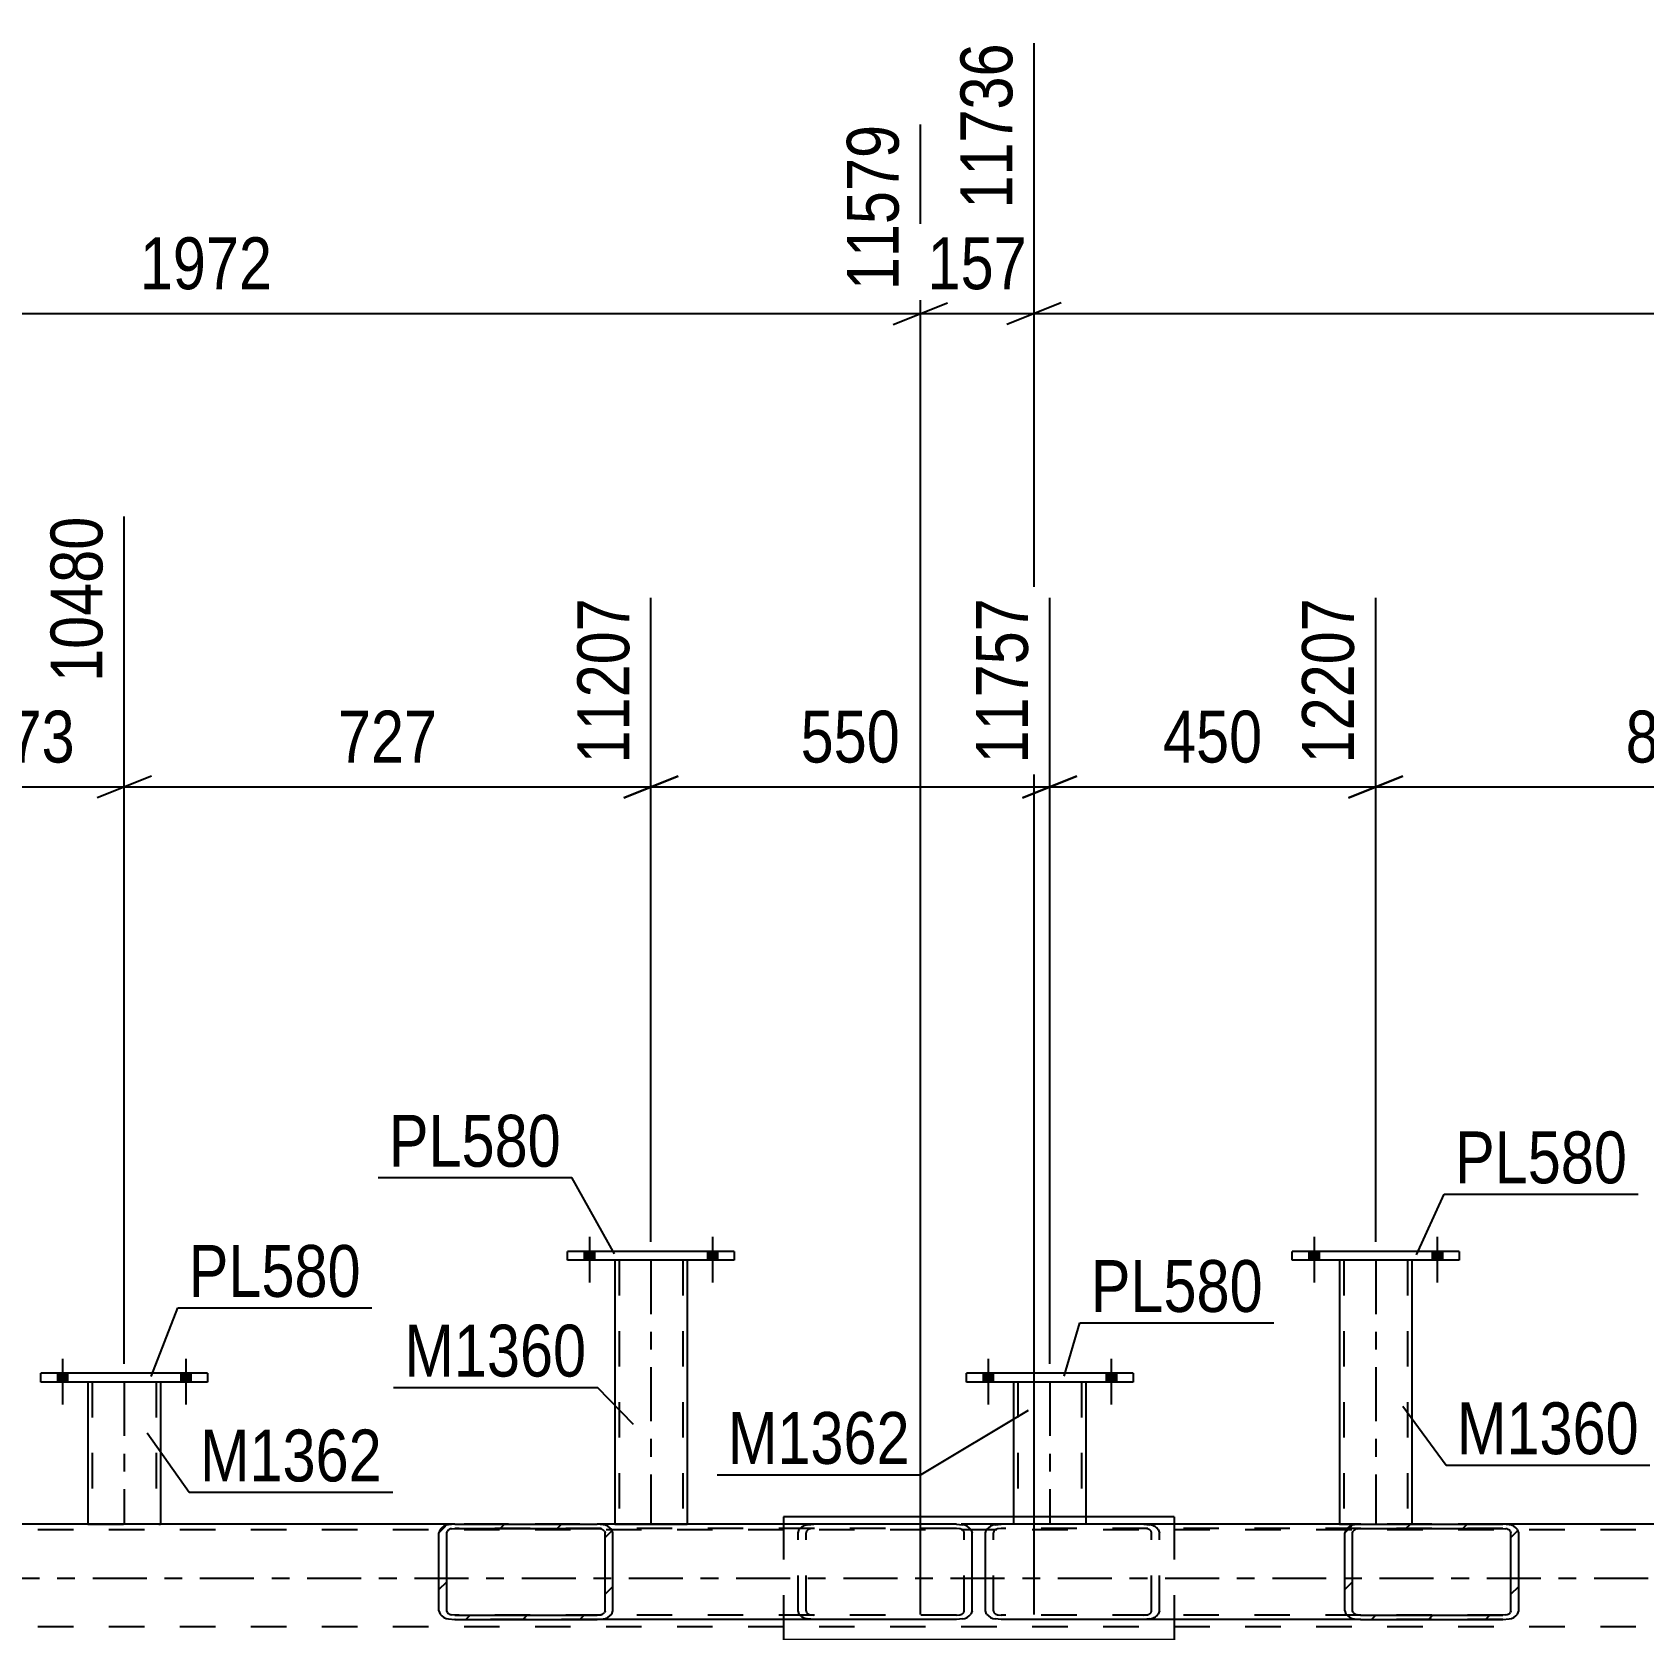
# Model space of a CAD drawing. Header units: millimetres. Extents: x -858 to 331, y -869 to -28.
# Drawn here: x -371.9 to -282.9, y -287.4 to -199.2 of the extents above; entities that cross this region are included whole.
import ezdxf

# ---------------------------------------------------------------- set-up
doc = ezdxf.new("R2010")
doc.units = ezdxf.units.MM
doc.linetypes.add('DXK_LINE_DOT2', pattern=[3.9198, 1.9599, -1.9599])
doc.linetypes.add('DXK_LINE_DOT3', pattern=[5.9187, 2.979, -0.9799, 0.9799, -0.9799])
doc.styles.add('Arial Narrow', font='ARIALN.TTF', dxfattribs={"height": 0.2})

# ---------------------------------------------------------------- blocks, each defined once
blk = doc.blocks.new('Part-570393797-12608 - 12424')
at = {"color": 2, "linetype": 'Continuous'}
for p, q in [((-368.819, -273.694), (-368.819, -281.536)), ((-364.819, -273.694), (-364.819, -281.536))]:
    blk.add_line(p, q, dxfattribs=at)
at = {"color": 7, "linetype": 'DXK_LINE_DOT2'}
for p, q in [((-364.819, -273.694), (-368.819, -273.694)), ((-368.783, -273.694), (-368.819, -273.694)), ((-368.579, -273.694), (-368.579, -281.539)), ((-365.059, -273.694), (-365.059, -281.539)), ((-368.819, -281.536), (-368.819, -281.539)), ((-368.819, -281.539), (-364.819, -281.539)), ((-364.819, -281.539), (-364.819, -281.536)), ((-364.819, -281.536), (-364.819, -281.539))]:
    blk.add_line(p, q, dxfattribs=at)
at = {"color": 7, "linetype": 'DXK_LINE_DOT3'}
blk.add_line((-366.819, -273.694), (-366.819, -281.539), dxfattribs=at)
blk = doc.blocks.new('Part-570393797-12578 - 12424')
at = {"color": 2, "linetype": 'Continuous'}
for p, q in [((-317.738, -273.694), (-317.738, -281.136)), ((-313.738, -273.694), (-313.738, -281.136))]:
    blk.add_line(p, q, dxfattribs=at)
at = {"color": 7, "linetype": 'DXK_LINE_DOT2'}
for p, q in [((-313.738, -273.694), (-317.738, -273.694)), ((-317.738, -273.694), (-317.702, -273.694)), ((-317.498, -273.694), (-317.498, -281.539)), ((-313.978, -273.694), (-313.978, -281.539)), ((-317.738, -281.136), (-317.738, -281.539)), ((-313.738, -281.539), (-317.738, -281.539)), ((-313.738, -281.136), (-313.738, -281.539))]:
    blk.add_line(p, q, dxfattribs=at)
at = {"color": 7, "linetype": 'DXK_LINE_DOT3'}
blk.add_line((-315.738, -273.694), (-315.738, -281.539), dxfattribs=at)
blk = doc.blocks.new('Part-570393797-13175 - 12424')
at = {"color": 2, "linetype": 'Continuous'}
for p, q in [((-293.146, -266.481), (-302.346, -266.481)), ((-302.346, -266.961), (-302.346, -266.481)), ((-293.146, -266.481), (-293.146, -266.961)), ((-293.146, -266.961), (-302.346, -266.961))]:
    blk.add_line(p, q, dxfattribs=at)
blk = doc.blocks.new('Part-570393797-12536 - 12424')
at = {"color": 7, "linetype": 'DXK_LINE_DOT2'}
for p, q in [((-87.396, -281.856), (-786.02, -281.856)), ((-87.396, -281.536), (-754.001, -281.536)), ((-290.722, -281.536), (-348.578, -281.536)), ((-87.396, -287.216), (-786.02, -287.216))]:
    blk.add_line(p, q, dxfattribs=at)
at = {"color": 2, "linetype": 'Continuous'}
for p, q in [((-348.578, -281.536), (-375.856, -281.536)), ((-263.443, -281.536), (-290.722, -281.536))]:
    blk.add_line(p, q, dxfattribs=at)
at = {"color": 7, "linetype": 'DXK_LINE_DOT3'}
blk.add_line((-87.396, -284.536), (-786.02, -284.536), dxfattribs=at)
blk = doc.blocks.new('Part-570393797-12583 - 12424')
at = {"color": 2, "linetype": 'Continuous'}
for p, q in [((-311.138, -273.214), (-320.338, -273.214)), ((-320.338, -273.694), (-320.338, -273.214)), ((-311.138, -273.694), (-320.338, -273.694)), ((-311.138, -273.214), (-311.138, -273.694))]:
    blk.add_line(p, q, dxfattribs=at)
blk = doc.blocks.new('Part-570393797-12693 - 12424')
at = {"color": 2, "linetype": 'Continuous'}
for p, q in [((-362.219, -273.214), (-371.419, -273.214)), ((-371.419, -273.694), (-371.419, -273.214)), ((-362.219, -273.694), (-371.419, -273.694)), ((-362.219, -273.214), (-362.219, -273.694))]:
    blk.add_line(p, q, dxfattribs=at)
blk = doc.blocks.new('Part-570393797-13199 - 12424')
at = {"color": 2, "linetype": 'Continuous'}
for p, q in [((-330.423, -281.136), (-330.423, -281.536)), ((-308.876, -281.136), (-330.423, -281.136)), ((-308.876, -281.136), (-308.876, -281.536)), ((-330.423, -286.816), (-330.423, -287.936)), ((-308.876, -286.816), (-308.876, -287.936)), ((-308.876, -287.936), (-330.423, -287.936))]:
    blk.add_line(p, q, dxfattribs=at)
at = {"color": 7, "linetype": 'DXK_LINE_DOT2'}
for p, q in [((-330.423, -281.536), (-330.423, -286.816)), ((-308.876, -281.536), (-308.876, -286.816))]:
    blk.add_line(p, q, dxfattribs=at)
blk = doc.blocks.new('Bolt-570393797-12880 - 12424')
at = {"linetype": 'Continuous'}
for points in [[(-369.939, -273.214), (-370.499, -273.214), (-370.499, -273.694), (-369.939, -273.694)], [(-369.939, -273.214), (-370.499, -273.214), (-370.499, -273.694), (-369.939, -273.694)], [(-363.139, -273.214), (-363.699, -273.214), (-363.699, -273.694), (-363.139, -273.694)], [(-363.139, -273.214), (-363.699, -273.214), (-363.699, -273.694), (-363.139, -273.694)]]:
    blk.add_hatch(color=1, dxfattribs=at).paths.add_polyline_path(points)
at = {"color": 1, "linetype": 'Continuous'}
for p, q in [((-370.219, -272.414), (-370.219, -274.934)), ((-370.219, -272.414), (-370.219, -274.934)), ((-363.419, -272.414), (-363.419, -274.934)), ((-363.419, -272.414), (-363.419, -274.934)), ((-370.499, -273.214), (-370.499, -273.694)), ((-370.499, -273.214), (-370.499, -273.694)), ((-369.939, -273.214), (-369.939, -273.694)), ((-369.939, -273.214), (-369.939, -273.694)), ((-363.699, -273.214), (-363.699, -273.694)), ((-363.699, -273.214), (-363.699, -273.694)), ((-363.139, -273.214), (-363.139, -273.694)), ((-363.139, -273.214), (-363.139, -273.694))]:
    blk.add_line(p, q, dxfattribs=at)
blk = doc.blocks.new('Bolt-570393797-12892 - 12424')
at = {"linetype": 'Continuous'}
for points in [[(-300.866, -266.481), (-301.426, -266.481), (-301.426, -266.961), (-300.866, -266.961)], [(-300.866, -266.481), (-301.426, -266.481), (-301.426, -266.961), (-300.866, -266.961)], [(-294.066, -266.481), (-294.626, -266.481), (-294.626, -266.961), (-294.066, -266.961)], [(-294.066, -266.481), (-294.626, -266.481), (-294.626, -266.961), (-294.066, -266.961)]]:
    blk.add_hatch(color=1, dxfattribs=at).paths.add_polyline_path(points)
at = {"color": 1, "linetype": 'Continuous'}
for p, q in [((-301.146, -265.681), (-301.146, -268.201)), ((-301.146, -265.681), (-301.146, -268.201)), ((-294.346, -265.681), (-294.346, -268.201)), ((-294.346, -265.681), (-294.346, -268.201)), ((-301.426, -266.481), (-301.426, -266.961)), ((-301.426, -266.481), (-301.426, -266.961)), ((-300.866, -266.481), (-300.866, -266.961)), ((-300.866, -266.481), (-300.866, -266.961)), ((-294.626, -266.481), (-294.626, -266.961)), ((-294.626, -266.481), (-294.626, -266.961)), ((-294.066, -266.481), (-294.066, -266.961)), ((-294.066, -266.481), (-294.066, -266.961))]:
    blk.add_line(p, q, dxfattribs=at)
blk = doc.blocks.new('Bolt-570393797-12893 - 12424')
at = {"linetype": 'Continuous'}
for points in [[(-340.866, -266.481), (-341.426, -266.481), (-341.426, -266.961), (-340.866, -266.961)], [(-340.866, -266.481), (-341.426, -266.481), (-341.426, -266.961), (-340.866, -266.961)], [(-334.066, -266.481), (-334.626, -266.481), (-334.626, -266.961), (-334.066, -266.961)], [(-334.066, -266.481), (-334.626, -266.481), (-334.626, -266.961), (-334.066, -266.961)]]:
    blk.add_hatch(color=1, dxfattribs=at).paths.add_polyline_path(points)
at = {"color": 1, "linetype": 'Continuous'}
for p, q in [((-341.146, -265.681), (-341.146, -268.201)), ((-341.146, -265.681), (-341.146, -268.201)), ((-334.346, -265.681), (-334.346, -268.201)), ((-334.346, -265.681), (-334.346, -268.201)), ((-341.426, -266.481), (-341.426, -266.961)), ((-341.426, -266.481), (-341.426, -266.961)), ((-340.866, -266.481), (-340.866, -266.961)), ((-340.866, -266.481), (-340.866, -266.961)), ((-334.626, -266.481), (-334.626, -266.961)), ((-334.626, -266.481), (-334.626, -266.961)), ((-334.066, -266.481), (-334.066, -266.961)), ((-334.066, -266.481), (-334.066, -266.961))]:
    blk.add_line(p, q, dxfattribs=at)
blk = doc.blocks.new('Bolt-570393797-12901 - 12424')
at = {"linetype": 'Continuous'}
for points in [[(-318.858, -273.214), (-319.418, -273.214), (-319.418, -273.694), (-318.858, -273.694)], [(-318.858, -273.214), (-319.418, -273.214), (-319.418, -273.694), (-318.858, -273.694)], [(-312.058, -273.214), (-312.618, -273.214), (-312.618, -273.694), (-312.058, -273.694)], [(-312.058, -273.214), (-312.618, -273.214), (-312.618, -273.694), (-312.058, -273.694)]]:
    blk.add_hatch(color=1, dxfattribs=at).paths.add_polyline_path(points)
at = {"color": 1, "linetype": 'Continuous'}
for p, q in [((-319.138, -272.414), (-319.138, -274.934)), ((-319.138, -272.414), (-319.138, -274.934)), ((-312.338, -272.414), (-312.338, -274.934)), ((-312.338, -272.414), (-312.338, -274.934)), ((-319.418, -273.214), (-319.418, -273.694)), ((-319.418, -273.214), (-319.418, -273.694)), ((-318.858, -273.214), (-318.858, -273.694)), ((-318.858, -273.214), (-318.858, -273.694)), ((-312.618, -273.214), (-312.618, -273.694)), ((-312.618, -273.214), (-312.618, -273.694)), ((-312.058, -273.214), (-312.058, -273.694)), ((-312.058, -273.214), (-312.058, -273.694))]:
    blk.add_line(p, q, dxfattribs=at)
blk = doc.blocks.new('Part-570393797-12947 - 12424')
at = {"linetype": 'Continuous'}
h = blk.add_hatch(dxfattribs=at)
h.set_pattern_fill('', scale=0.7, style=0, pattern_type=0)
h.set_pattern_definition([(45, (-299.4553, -282.0162), (-1.57154, 1.57154), [])])
h.paths.add_polyline_path([(-299.389, -281.833), (-299.455, -282.016), (-299.455, -286.336), (-299.389, -286.52), (-299.199, -286.676), (-298.916, -286.78), (-298.582, -286.816), (-290.721, -286.816), (-290.387, -286.78), (-290.103, -286.676), (-289.914, -286.52), (-289.847, -286.336), (-289.847, -282.016), (-289.914, -281.833), (-290.103, -281.677), (-290.387, -281.573), (-290.721, -281.536), (-298.582, -281.536), (-298.916, -281.573), (-299.199, -281.677)])
h.paths.add_polyline_path([(-298.749, -281.794), (-298.582, -281.776), (-290.721, -281.776), (-290.554, -281.794), (-290.412, -281.847), (-290.317, -281.924), (-290.284, -282.016), (-290.284, -286.336), (-290.317, -286.428), (-290.412, -286.506), (-290.554, -286.558), (-290.721, -286.576), (-298.582, -286.576), (-298.749, -286.558), (-298.891, -286.506), (-298.985, -286.428), (-299.019, -286.336), (-299.019, -282.016), (-298.985, -281.924), (-298.891, -281.847)])
at = {"color": 2, "linetype": 'Continuous'}
for p, q in [((-319.284, -282.016), (-319.218, -281.833)), ((-318.745, -281.573), (-318.411, -281.536)), ((-298.582, -281.536), (-318.411, -281.536)), ((-299.389, -281.833), (-299.455, -282.016)), ((-299.019, -282.016), (-298.985, -281.924)), ((-298.582, -281.536), (-298.916, -281.573)), ((-298.749, -281.794), (-298.582, -281.776)), ((-298.582, -281.536), (-290.721, -281.536)), ((-298.582, -281.776), (-290.721, -281.776)), ((-290.387, -281.573), (-290.721, -281.536)), ((-290.721, -281.776), (-290.554, -281.794)), ((-290.317, -281.924), (-290.284, -282.016)), ((-289.847, -282.016), (-289.914, -281.833)), ((-319.284, -286.336), (-319.284, -282.016)), ((-299.455, -286.336), (-299.455, -282.016)), ((-299.019, -286.336), (-299.019, -282.016)), ((-290.284, -286.336), (-290.284, -282.016)), ((-289.847, -286.336), (-289.847, -282.016)), ((-319.218, -286.52), (-319.284, -286.336)), ((-299.455, -286.336), (-299.389, -286.52)), ((-298.985, -286.428), (-299.019, -286.336)), ((-290.284, -286.336), (-290.317, -286.428)), ((-289.914, -286.52), (-289.847, -286.336)), ((-318.411, -286.816), (-318.745, -286.78)), ((-298.582, -286.816), (-318.411, -286.816)), ((-298.916, -286.78), (-298.582, -286.816)), ((-298.582, -286.576), (-298.749, -286.558)), ((-298.582, -286.576), (-290.721, -286.576)), ((-298.582, -286.816), (-290.721, -286.816)), ((-290.554, -286.558), (-290.721, -286.576)), ((-290.721, -286.816), (-290.387, -286.78))]:
    blk.add_line(p, q, dxfattribs=at)
at = {"color": 7, "linetype": 'DXK_LINE_DOT2'}
for p, q in [((-318.814, -281.924), (-318.848, -282.016)), ((-318.411, -281.776), (-318.578, -281.794)), ((-290.721, -281.776), (-318.411, -281.776)), ((-310.55, -281.536), (-310.216, -281.573)), ((-310.383, -281.794), (-310.55, -281.776)), ((-310.113, -282.016), (-310.146, -281.924)), ((-309.743, -281.833), (-309.676, -282.016)), ((-290.721, -281.536), (-298.582, -281.536)), ((-318.848, -286.336), (-318.848, -282.016)), ((-310.113, -286.336), (-310.113, -282.016)), ((-309.676, -286.336), (-309.676, -282.016)), ((-318.848, -286.336), (-318.814, -286.428)), ((-310.146, -286.428), (-310.113, -286.336)), ((-309.676, -286.336), (-309.743, -286.52)), ((-318.578, -286.558), (-318.411, -286.576)), ((-290.721, -286.576), (-318.411, -286.576)), ((-310.55, -286.576), (-310.383, -286.558)), ((-310.216, -286.78), (-310.55, -286.816)), ((-290.721, -286.816), (-298.582, -286.816))]:
    blk.add_line(p, q, dxfattribs=at)
at = {"color": 2, "linetype": 'Continuous'}
for centre, radius, start, end in [((-318.61, -282.379), 0.817, 99.5183, 138.06401), ((-298.781, -282.379), 0.817, 99.5183, 138.06401), ((-298.681, -282.197), 0.409, 99.5183, 138.06401), ((-290.621, -282.197), 0.409, 41.93606, 80.48177), ((-290.522, -282.379), 0.817, 41.93606, 80.48177), ((-318.61, -285.974), 0.817, 221.93606, 260.48177), ((-298.781, -285.974), 0.817, 221.93606, 260.48177), ((-298.681, -286.155), 0.409, 221.93606, 260.48177), ((-290.621, -286.155), 0.409, 279.5183, 318.06401), ((-290.522, -285.974), 0.817, 279.5183, 318.06401)]:
    blk.add_arc(centre, radius, start, end, dxfattribs=at)
at = {"color": 7, "linetype": 'DXK_LINE_DOT2'}
for centre, radius, start, end in [((-318.51, -282.197), 0.409, 99.5183, 138.06401), ((-310.45, -282.197), 0.409, 41.93606, 80.48177), ((-310.351, -282.379), 0.817, 41.93606, 80.48177), ((-318.51, -286.155), 0.409, 221.93606, 260.48177), ((-310.45, -286.155), 0.409, 279.5183, 318.06401), ((-310.351, -285.974), 0.817, 279.5183, 318.06401)]:
    blk.add_arc(centre, radius, start, end, dxfattribs=at)
blk = doc.blocks.new('Part-570393797-13012 - 12424')
at = {"linetype": 'Continuous'}
h = blk.add_hatch(dxfattribs=at)
h.set_pattern_fill('', scale=0.7, style=0, pattern_type=0)
h.set_pattern_definition([(45, (-349.4517, -282.0162), (-1.57154, 1.57154), [])])
h.paths.add_polyline_path([(-349.385, -281.833), (-349.452, -282.016), (-349.452, -286.336), (-349.385, -286.52), (-349.196, -286.676), (-348.913, -286.78), (-348.578, -286.816), (-340.717, -286.816), (-340.383, -286.78), (-340.1, -286.676), (-339.91, -286.52), (-339.844, -286.336), (-339.844, -282.016), (-339.91, -281.833), (-340.1, -281.677), (-340.383, -281.573), (-340.717, -281.536), (-348.578, -281.536), (-348.913, -281.573), (-349.196, -281.677)])
h.paths.add_polyline_path([(-348.745, -281.794), (-348.578, -281.776), (-340.717, -281.776), (-340.55, -281.794), (-340.409, -281.847), (-340.314, -281.924), (-340.281, -282.016), (-340.281, -286.336), (-340.314, -286.428), (-340.409, -286.506), (-340.55, -286.558), (-340.717, -286.576), (-348.578, -286.576), (-348.745, -286.558), (-348.887, -286.506), (-348.982, -286.428), (-349.015, -286.336), (-349.015, -282.016), (-348.982, -281.924), (-348.887, -281.847)])
at = {"color": 2, "linetype": 'Continuous'}
for p, q in [((-349.385, -281.833), (-349.452, -282.016)), ((-349.015, -282.016), (-348.982, -281.924)), ((-348.578, -281.536), (-348.913, -281.573)), ((-348.745, -281.794), (-348.578, -281.776)), ((-348.578, -281.536), (-340.717, -281.536)), ((-348.578, -281.776), (-340.717, -281.776)), ((-320.888, -281.536), (-340.717, -281.536)), ((-340.383, -281.573), (-340.717, -281.536)), ((-340.717, -281.776), (-340.55, -281.794)), ((-340.314, -281.924), (-340.281, -282.016)), ((-339.844, -282.016), (-339.91, -281.833)), ((-320.888, -281.536), (-320.554, -281.573)), ((-320.081, -281.833), (-320.015, -282.016)), ((-349.452, -286.336), (-349.452, -282.016)), ((-349.015, -286.336), (-349.015, -282.016)), ((-340.281, -286.336), (-340.281, -282.016)), ((-339.844, -286.336), (-339.844, -282.016)), ((-320.015, -286.336), (-320.015, -282.016)), ((-349.452, -286.336), (-349.385, -286.52)), ((-348.982, -286.428), (-349.015, -286.336)), ((-340.281, -286.336), (-340.314, -286.428)), ((-339.91, -286.52), (-339.844, -286.336)), ((-320.015, -286.336), (-320.081, -286.52)), ((-348.913, -286.78), (-348.578, -286.816)), ((-348.578, -286.576), (-348.745, -286.558)), ((-348.578, -286.576), (-340.717, -286.576)), ((-348.578, -286.816), (-340.717, -286.816)), ((-340.55, -286.558), (-340.717, -286.576)), ((-340.717, -286.816), (-340.383, -286.78)), ((-320.888, -286.816), (-340.717, -286.816)), ((-320.554, -286.78), (-320.888, -286.816))]:
    blk.add_line(p, q, dxfattribs=at)
at = {"color": 7, "linetype": 'DXK_LINE_DOT2'}
for p, q in [((-348.578, -281.536), (-340.717, -281.536)), ((-320.888, -281.776), (-348.578, -281.776)), ((-329.623, -282.016), (-329.556, -281.833)), ((-329.153, -281.924), (-329.186, -282.016)), ((-329.084, -281.573), (-328.749, -281.536)), ((-328.749, -281.776), (-328.916, -281.794)), ((-320.721, -281.794), (-320.888, -281.776)), ((-320.452, -282.016), (-320.485, -281.924)), ((-329.623, -286.336), (-329.623, -282.016)), ((-329.186, -286.336), (-329.186, -282.016)), ((-320.452, -286.336), (-320.452, -282.016)), ((-329.556, -286.52), (-329.623, -286.336)), ((-329.186, -286.336), (-329.153, -286.428)), ((-320.485, -286.428), (-320.452, -286.336)), ((-320.888, -286.576), (-348.578, -286.576)), ((-340.717, -286.816), (-348.578, -286.816)), ((-328.749, -286.816), (-329.084, -286.78)), ((-328.916, -286.558), (-328.749, -286.576)), ((-320.888, -286.576), (-320.721, -286.558))]:
    blk.add_line(p, q, dxfattribs=at)
at = {"color": 2, "linetype": 'Continuous'}
for centre, radius, start, end in [((-348.777, -282.379), 0.817, 99.5183, 138.06401), ((-348.678, -282.197), 0.409, 99.5183, 138.06401), ((-340.618, -282.197), 0.409, 41.93606, 80.48177), ((-340.518, -282.379), 0.817, 41.93606, 80.48177), ((-320.689, -282.379), 0.817, 41.93606, 80.48177), ((-348.777, -285.974), 0.817, 221.93606, 260.48177), ((-348.678, -286.155), 0.409, 221.93606, 260.48177), ((-340.618, -286.155), 0.409, 279.5183, 318.06401), ((-340.518, -285.974), 0.817, 279.5183, 318.06401), ((-320.689, -285.974), 0.817, 279.5183, 318.06401)]:
    blk.add_arc(centre, radius, start, end, dxfattribs=at)
at = {"color": 7, "linetype": 'DXK_LINE_DOT2'}
for centre, radius, start, end in [((-328.948, -282.379), 0.817, 99.5183, 138.06401), ((-328.849, -282.197), 0.409, 99.5183, 138.06401), ((-320.789, -282.197), 0.409, 41.93606, 80.48177), ((-328.948, -285.974), 0.817, 221.93606, 260.48177), ((-328.849, -286.155), 0.409, 221.93606, 260.48177), ((-320.789, -286.155), 0.409, 279.5183, 318.06401)]:
    blk.add_arc(centre, radius, start, end, dxfattribs=at)
blk = doc.blocks.new('Part-570393797-13151 - 12424')
at = {"color": 2, "linetype": 'Continuous'}
for p, q in [((-333.146, -266.481), (-342.346, -266.481)), ((-342.346, -266.961), (-342.346, -266.481)), ((-333.146, -266.481), (-333.146, -266.961)), ((-333.146, -266.961), (-342.346, -266.961))]:
    blk.add_line(p, q, dxfattribs=at)
blk = doc.blocks.new('Part-570393797-13170 - 12424')
at = {"color": 2, "linetype": 'Continuous'}
for p, q in [((-299.746, -266.961), (-299.746, -281.535)), ((-295.746, -266.961), (-295.746, -281.535)), ((-299.746, -281.535), (-295.746, -281.535))]:
    blk.add_line(p, q, dxfattribs=at)
at = {"color": 7, "linetype": 'DXK_LINE_DOT2'}
for p, q in [((-295.746, -266.961), (-299.746, -266.961)), ((-299.746, -266.961), (-299.709, -266.961)), ((-299.506, -266.961), (-299.506, -281.535)), ((-295.986, -266.961), (-295.986, -281.535)), ((-296.004, -281.535), (-296.042, -281.535)), ((-296.042, -281.535), (-296.004, -281.535)), ((-296.004, -281.535), (-295.986, -281.535)), ((-295.986, -281.535), (-296.004, -281.535))]:
    blk.add_line(p, q, dxfattribs=at)
at = {"color": 7, "linetype": 'DXK_LINE_DOT3'}
blk.add_line((-297.746, -266.961), (-297.746, -281.535), dxfattribs=at)
blk = doc.blocks.new('Part-570393797-13182 - 12424')
at = {"color": 2, "linetype": 'Continuous'}
for p, q in [((-339.746, -266.961), (-339.746, -281.535)), ((-335.746, -266.961), (-335.746, -281.535)), ((-339.746, -281.535), (-335.746, -281.535))]:
    blk.add_line(p, q, dxfattribs=at)
at = {"color": 7, "linetype": 'DXK_LINE_DOT2'}
for p, q in [((-335.746, -266.961), (-339.746, -266.961)), ((-339.746, -266.961), (-339.709, -266.961)), ((-339.506, -266.961), (-339.506, -281.535)), ((-335.986, -266.961), (-335.986, -281.535)), ((-336.004, -281.535), (-336.042, -281.535)), ((-336.042, -281.535), (-336.004, -281.535)), ((-336.004, -281.535), (-335.986, -281.535)), ((-335.986, -281.535), (-336.004, -281.535))]:
    blk.add_line(p, q, dxfattribs=at)
at = {"color": 7, "linetype": 'DXK_LINE_DOT3'}
blk.add_line((-337.746, -266.961), (-337.746, -281.535), dxfattribs=at)
blk = doc.blocks.new('StraightDimension-570393797-26377 - 12424')
at = {"color": 7, "linetype": 'Continuous'}
for p, q in [((-297.746, -265.961), (-297.746, -230.395)), ((-264.658, -271.734), (-264.658, -230.395)), ((-296.246, -240.236), (-299.246, -241.436)), ((-297.746, -240.836), (-264.658, -240.836)), ((-266.158, -241.436), (-263.158, -240.236))]:
    blk.add_line(p, q, dxfattribs=at)
at = {"color": 0}
blk.add_wipeout([(-277.86, -240.086), (-277.86, -235.886), (-284.544, -235.886), (-284.544, -240.086)], dxfattribs=at)
at = {"color": 3, "style": 'Arial Narrow'}
blk.add_text('827', height=2.8633, dxfattribs=at).set_placement((-283.944, -239.486))
at = {"color": 0, "linetype": 'Continuous'}
blk.add_wipeout([(-265.258, -229.795), (-269.458, -229.795), (-269.458, -240.136), (-265.258, -240.136)], dxfattribs=at)
at = {"color": 3, "linetype": 'Continuous', "style": 'Arial Narrow'}
blk.add_text('13034', height=2.8633, rotation=90.00021, dxfattribs=at).set_placement((-265.858, -239.536))
blk = doc.blocks.new('StraightDimension-570393797-26378 - 12424')
at = {"color": 7, "linetype": 'Continuous'}
for p, q in [((-315.738, -272.694), (-315.738, -230.395)), ((-297.746, -265.961), (-297.746, -230.395)), ((-314.238, -240.236), (-317.238, -241.436)), ((-315.738, -240.836), (-297.746, -240.836)), ((-299.246, -241.436), (-296.246, -240.236))]:
    blk.add_line(p, q, dxfattribs=at)
at = {"color": 0}
blk.add_wipeout([(-303.4, -240.086), (-303.4, -235.886), (-310.084, -235.886), (-310.084, -240.086)], dxfattribs=at)
at = {"color": 3, "style": 'Arial Narrow'}
blk.add_text('450', height=2.8633, dxfattribs=at).set_placement((-309.484, -239.486))
at = {"color": 0, "linetype": 'Continuous'}
blk.add_wipeout([(-298.346, -229.795), (-302.546, -229.795), (-302.546, -240.136), (-298.346, -240.136)], dxfattribs=at)
at = {"color": 3, "linetype": 'Continuous', "style": 'Arial Narrow'}
blk.add_text('12207', height=2.8633, rotation=90.00021, dxfattribs=at).set_placement((-298.946, -239.536))
blk = doc.blocks.new('StraightDimension-570393797-14208 - 12424')
at = {"color": 7, "linetype": 'Continuous'}
for p, q in [((-401.734, -286.536), (-401.734, -201.588)), ((-322.87, -286.536), (-322.87, -204.26)), ((-400.234, -214.101), (-403.234, -215.301)), ((-324.37, -215.301), (-321.37, -214.101)), ((-401.734, -214.701), (-322.87, -214.701))]:
    blk.add_line(p, q, dxfattribs=at)
at = {"color": 0}
blk.add_wipeout([(-358.046, -213.951), (-358.046, -209.751), (-366.558, -209.751), (-366.558, -213.951)], dxfattribs=at)
at = {"color": 3, "style": 'Arial Narrow'}
blk.add_text('1972', height=2.8633, dxfattribs=at).set_placement((-365.958, -213.351))
at = {"color": 0, "linetype": 'Continuous'}
blk.add_wipeout([(-323.47, -203.66), (-327.67, -203.66), (-327.67, -214.001), (-323.47, -214.001)], dxfattribs=at)
at = {"color": 3, "linetype": 'Continuous', "style": 'Arial Narrow'}
blk.add_text('11579', height=2.8633, rotation=90.00021, dxfattribs=at).set_placement((-324.07, -213.401))
blk = doc.blocks.new('StraightDimension-570393797-14334 - 12424')
at = {"color": 7, "linetype": 'Continuous'}
for p, q in [((-316.6, -286.536), (-316.6, -199.76)), ((-322.87, -286.536), (-322.87, -204.26)), ((-324.37, -215.301), (-321.37, -214.101)), ((-315.1, -214.101), (-318.1, -215.301)), ((-322.87, -214.701), (-316.6, -214.701))]:
    blk.add_line(p, q, dxfattribs=at)
at = {"color": 0}
blk.add_wipeout([(-316.392, -213.951), (-316.392, -209.751), (-323.077, -209.751), (-323.077, -213.951)], dxfattribs=at)
at = {"color": 3, "style": 'Arial Narrow'}
blk.add_text('157', height=2.8633, dxfattribs=at).set_placement((-322.477, -213.351))
at = {"color": 0, "linetype": 'Continuous'}
blk.add_wipeout([(-317.2, -199.16), (-321.4, -199.16), (-321.4, -209.501), (-317.2, -209.501)], dxfattribs=at)
at = {"color": 3, "linetype": 'Continuous', "style": 'Arial Narrow'}
blk.add_text('11736', height=2.8633, rotation=90.00021, dxfattribs=at).set_placement((-317.8, -208.901))
blk = doc.blocks.new('StraightDimension-570393797-14352 - 12424')
at = {"color": 7, "linetype": 'Continuous'}
for p, q in [((-316.6, -286.536), (-316.6, -199.76)), ((-237.735, -286.536), (-237.735, -204.26)), ((-315.1, -214.101), (-318.1, -215.301)), ((-239.235, -215.301), (-236.235, -214.101)), ((-316.6, -214.701), (-237.735, -214.701))]:
    blk.add_line(p, q, dxfattribs=at)
at = {"color": 0}
blk.add_wipeout([(-272.911, -213.951), (-272.911, -209.751), (-281.424, -209.751), (-281.424, -213.951)], dxfattribs=at)
at = {"color": 3, "style": 'Arial Narrow'}
blk.add_text('1972', height=2.8633, dxfattribs=at).set_placement((-280.824, -213.351))
at = {"color": 0, "linetype": 'Continuous'}
blk.add_wipeout([(-238.335, -203.66), (-242.535, -203.66), (-242.535, -214.001), (-238.335, -214.001)], dxfattribs=at)
at = {"color": 3, "linetype": 'Continuous', "style": 'Arial Narrow'}
blk.add_text('13707', height=2.8633, rotation=90.00021, dxfattribs=at).set_placement((-238.935, -213.401))
blk = doc.blocks.new('StraightDimension-570393797-26379 - 12424')
at = {"color": 7, "linetype": 'Continuous'}
for p, q in [((-337.746, -265.961), (-337.746, -230.395)), ((-315.738, -272.694), (-315.738, -230.395)), ((-336.246, -240.236), (-339.246, -241.436)), ((-337.746, -240.836), (-315.738, -240.836)), ((-317.238, -241.436), (-314.238, -240.236))]:
    blk.add_line(p, q, dxfattribs=at)
at = {"color": 0}
blk.add_wipeout([(-323.4, -240.086), (-323.4, -235.886), (-330.084, -235.886), (-330.084, -240.086)], dxfattribs=at)
at = {"color": 3, "style": 'Arial Narrow'}
blk.add_text('550', height=2.8633, dxfattribs=at).set_placement((-329.484, -239.486))
at = {"color": 0, "linetype": 'Continuous'}
blk.add_wipeout([(-316.338, -229.795), (-320.538, -229.795), (-320.538, -240.136), (-316.338, -240.136)], dxfattribs=at)
at = {"color": 3, "linetype": 'Continuous', "style": 'Arial Narrow'}
blk.add_text('11757', height=2.8633, rotation=90.00021, dxfattribs=at).set_placement((-316.938, -239.536))
blk = doc.blocks.new('StraightDimension-570393797-26380 - 12424')
at = {"color": 7, "linetype": 'Continuous'}
for p, q in [((-366.819, -272.694), (-366.819, -225.895)), ((-337.746, -265.961), (-337.746, -230.395)), ((-365.319, -240.236), (-368.319, -241.436)), ((-366.819, -240.836), (-337.746, -240.836)), ((-339.246, -241.436), (-336.246, -240.236))]:
    blk.add_line(p, q, dxfattribs=at)
at = {"color": 0}
blk.add_wipeout([(-348.94, -240.086), (-348.94, -235.886), (-355.625, -235.886), (-355.625, -240.086)], dxfattribs=at)
at = {"color": 3, "style": 'Arial Narrow'}
blk.add_text('727', height=2.8633, dxfattribs=at).set_placement((-355.025, -239.486))
at = {"color": 0, "linetype": 'Continuous'}
blk.add_wipeout([(-338.346, -229.795), (-342.546, -229.795), (-342.546, -240.136), (-338.346, -240.136)], dxfattribs=at)
at = {"color": 3, "linetype": 'Continuous', "style": 'Arial Narrow'}
blk.add_text('11207', height=2.8633, rotation=90.00021, dxfattribs=at).set_placement((-338.946, -239.536))
blk = doc.blocks.new('StraightDimension-570393797-26381 - 12424')
at = {"color": 7, "linetype": 'Continuous'}
for p, q in [((-366.819, -272.694), (-366.819, -225.895)), ((-377.751, -265.961), (-377.751, -230.395)), ((-379.251, -241.436), (-376.251, -240.236)), ((-377.751, -240.836), (-366.819, -240.836)), ((-365.319, -240.236), (-368.319, -241.436))]:
    blk.add_line(p, q, dxfattribs=at)
at = {"color": 0}
blk.add_wipeout([(-368.943, -240.086), (-368.943, -235.886), (-375.627, -235.886), (-375.627, -240.086)], dxfattribs=at)
at = {"color": 3, "style": 'Arial Narrow'}
blk.add_text('273', height=2.8633, dxfattribs=at).set_placement((-375.027, -239.486))
at = {"color": 0, "linetype": 'Continuous'}
blk.add_wipeout([(-367.419, -225.295), (-371.619, -225.295), (-371.619, -235.636), (-367.419, -235.636)], dxfattribs=at)
at = {"color": 3, "linetype": 'Continuous', "style": 'Arial Narrow'}
blk.add_text('10480', height=2.8633, rotation=90.00021, dxfattribs=at).set_placement((-368.019, -235.036))
blk = doc.blocks.new('Mark-570393797-12579 - 12424')
at = {"color": 30, "linetype": 'Continuous'}
for p, q in [((-314.944, -273.369), (-314.069, -270.426)), ((-314.069, -270.426), (-303.365, -270.426))]:
    blk.add_line(p, q, dxfattribs=at)
at = {"color": 0}
blk.add_wipeout([(-303.965, -269.826), (-303.965, -266.826), (-313.469, -266.826), (-313.469, -269.826)], dxfattribs=at)
blk.add_wipeout([(-303.965, -269.826), (-303.965, -266.826), (-313.469, -266.826), (-313.469, -269.826)], dxfattribs=at)
at = {"color": 3, "style": 'Arial Narrow'}
blk.add_text('PL580', height=2.8633, dxfattribs=at).set_placement((-313.469, -269.826))
blk = doc.blocks.new('Mark-570393797-13171 - 12424')
at = {"color": 30, "linetype": 'Continuous'}
for p, q in [((-295.493, -266.675), (-293.963, -263.323)), ((-293.963, -263.323), (-283.259, -263.323))]:
    blk.add_line(p, q, dxfattribs=at)
at = {"color": 0}
blk.add_wipeout([(-283.859, -262.723), (-283.859, -259.723), (-293.363, -259.723), (-293.363, -262.723)], dxfattribs=at)
blk.add_wipeout([(-283.859, -262.723), (-283.859, -259.723), (-293.363, -259.723), (-293.363, -262.723)], dxfattribs=at)
at = {"color": 3, "style": 'Arial Narrow'}
blk.add_text('PL580', height=2.8633, dxfattribs=at).set_placement((-293.363, -262.723))
blk = doc.blocks.new('Mark-570393797-12574 - 12424')
at = {"color": 30, "linetype": 'Continuous'}
for p in [(-316.927, -275.274), (-334.099, -278.814)]:
    blk.add_line(p, (-322.848, -278.814), dxfattribs=at)
at = {"color": 0}
blk.add_wipeout([(-323.448, -278.214), (-323.448, -275.214), (-333.499, -275.214), (-333.499, -278.214)], dxfattribs=at)
blk.add_wipeout([(-323.448, -278.214), (-323.448, -275.214), (-333.499, -275.214), (-333.499, -278.214)], dxfattribs=at)
at = {"color": 3, "style": 'Arial Narrow'}
blk.add_text('M1362', height=2.8633, dxfattribs=at).set_placement((-333.499, -278.214))
blk = doc.blocks.new('Mark-570393797-12604 - 12424')
at = {"color": 30, "linetype": 'Continuous'}
for p, q in [((-365.553, -276.504), (-363.236, -279.784)), ((-363.236, -279.784), (-351.985, -279.784))]:
    blk.add_line(p, q, dxfattribs=at)
at = {"color": 0}
blk.add_wipeout([(-352.585, -279.184), (-352.585, -276.184), (-362.636, -276.184), (-362.636, -279.184)], dxfattribs=at)
blk.add_wipeout([(-352.585, -279.184), (-352.585, -276.184), (-362.636, -276.184), (-362.636, -279.184)], dxfattribs=at)
at = {"color": 3, "style": 'Arial Narrow'}
blk.add_text('M1362', height=2.8633, dxfattribs=at).set_placement((-362.636, -279.184))
blk = doc.blocks.new('Mark-570393797-12689 - 12424')
at = {"color": 30, "linetype": 'Continuous'}
for p, q in [((-365.337, -273.387), (-363.855, -269.593)), ((-363.855, -269.593), (-353.151, -269.593))]:
    blk.add_line(p, q, dxfattribs=at)
at = {"color": 0}
blk.add_wipeout([(-353.751, -268.993), (-353.751, -265.993), (-363.255, -265.993), (-363.255, -268.993)], dxfattribs=at)
blk.add_wipeout([(-353.751, -268.993), (-353.751, -265.993), (-363.255, -265.993), (-363.255, -268.993)], dxfattribs=at)
at = {"color": 3, "style": 'Arial Narrow'}
blk.add_text('PL580', height=2.8633, dxfattribs=at).set_placement((-363.255, -268.993))
blk = doc.blocks.new('Mark-570393797-13147 - 12424')
at = {"color": 30, "linetype": 'Continuous'}
for p in [(-352.81, -262.407), (-339.761, -266.619)]:
    blk.add_line(p, (-342.106, -262.407), dxfattribs=at)
at = {"color": 0}
blk.add_wipeout([(-342.706, -261.807), (-342.706, -258.807), (-352.21, -258.807), (-352.21, -261.807)], dxfattribs=at)
blk.add_wipeout([(-342.706, -261.807), (-342.706, -258.807), (-352.21, -258.807), (-352.21, -261.807)], dxfattribs=at)
at = {"color": 3, "style": 'Arial Narrow'}
blk.add_text('PL580', height=2.8633, dxfattribs=at).set_placement((-352.21, -261.807))
blk = doc.blocks.new('Mark-570393797-13166 - 12424')
at = {"color": 30, "linetype": 'Continuous'}
for p, q in [((-296.252, -275.026), (-293.86, -278.279)), ((-293.86, -278.279), (-282.609, -278.279))]:
    blk.add_line(p, q, dxfattribs=at)
at = {"color": 0}
blk.add_wipeout([(-283.209, -277.679), (-283.209, -274.679), (-293.26, -274.679), (-293.26, -277.679)], dxfattribs=at)
blk.add_wipeout([(-283.209, -277.679), (-283.209, -274.679), (-293.26, -274.679), (-293.26, -277.679)], dxfattribs=at)
at = {"color": 3, "style": 'Arial Narrow'}
blk.add_text('M1360', height=2.8633, dxfattribs=at).set_placement((-293.26, -277.679))
blk = doc.blocks.new('Mark-570393797-13178 - 12424')
at = {"color": 30, "linetype": 'Continuous'}
for p in [(-351.955, -273.992), (-338.703, -276.041)]:
    blk.add_line(p, (-340.703, -273.992), dxfattribs=at)
at = {"color": 0}
blk.add_wipeout([(-341.303, -273.392), (-341.303, -270.392), (-351.355, -270.392), (-351.355, -273.392)], dxfattribs=at)
blk.add_wipeout([(-341.303, -273.392), (-341.303, -270.392), (-351.355, -270.392), (-351.355, -273.392)], dxfattribs=at)
at = {"color": 3, "style": 'Arial Narrow'}
blk.add_text('M1360', height=2.8633, dxfattribs=at).set_placement((-351.355, -273.392))

msp = doc.modelspace()

# ---------------------------------------------------------------- block references
for name in ['Bolt-570393797-12893 - 12424', 'Bolt-570393797-12892 - 12424', 'Part-570393797-13151 - 12424', 'Part-570393797-13175 - 12424', 'Part-570393797-13182 - 12424', 'Part-570393797-13170 - 12424', 'Bolt-570393797-12880 - 12424', 'Bolt-570393797-12901 - 12424', 'Part-570393797-12693 - 12424', 'Part-570393797-12608 - 12424', 'Part-570393797-12583 - 12424', 'Part-570393797-12578 - 12424', 'Part-570393797-12536 - 12424', 'Part-570393797-13012 - 12424', 'Part-570393797-13199 - 12424', 'Part-570393797-12947 - 12424']:
    msp.add_blockref(name, (0, 0))

# ---------------------------------------------------------------- next in the draw order: block references
for name in ['StraightDimension-570393797-14208 - 12424', 'StraightDimension-570393797-26377 - 12424']:
    msp.add_blockref(name, (0, 0))

# ---------------------------------------------------------------- next in the draw order: block references
for name in ['StraightDimension-570393797-26378 - 12424', 'Mark-570393797-12604 - 12424']:
    msp.add_blockref(name, (0, 0))

# ---------------------------------------------------------------- next in the draw order: block references
msp.add_blockref('StraightDimension-570393797-14334 - 12424', (0, 0))

# ---------------------------------------------------------------- next in the draw order: block references
msp.add_blockref('StraightDimension-570393797-14352 - 12424', (0, 0))

# ---------------------------------------------------------------- next in the draw order: block references
for name in ['StraightDimension-570393797-26379 - 12424', 'Mark-570393797-13171 - 12424', 'Mark-570393797-13166 - 12424', 'Mark-570393797-12574 - 12424']:
    msp.add_blockref(name, (0, 0))

# ---------------------------------------------------------------- next in the draw order: block references
for name in ['StraightDimension-570393797-26380 - 12424', 'Mark-570393797-12579 - 12424']:
    msp.add_blockref(name, (0, 0))

# ---------------------------------------------------------------- next in the draw order: block references
for name in ['StraightDimension-570393797-26381 - 12424', 'Mark-570393797-13178 - 12424']:
    msp.add_blockref(name, (0, 0))

# ---------------------------------------------------------------- next in the draw order: block references
msp.add_blockref('Mark-570393797-12689 - 12424', (0, 0))

# ---------------------------------------------------------------- next in the draw order: block references
msp.add_blockref('Mark-570393797-13147 - 12424', (0, 0))

doc.saveas('drawing.dxf')
